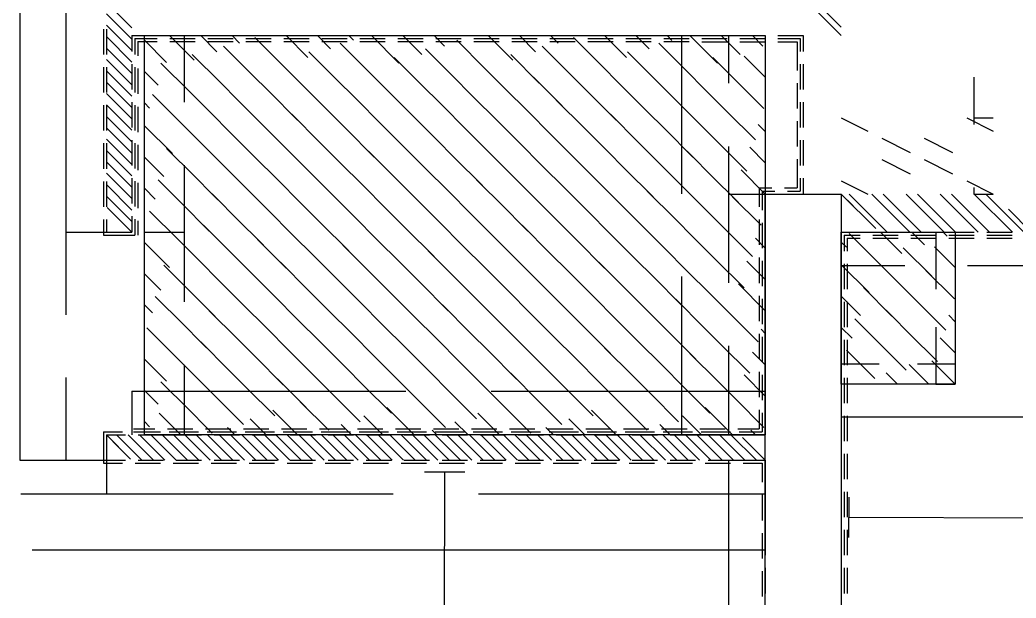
# Model space of a CAD drawing. Header units: metres. Extents: x -20.8 to 16.7, y -14.9 to 14.7.
# Drawn here: x -14.804 to -10.872, y 1.277 to 3.558 of the extents above; entities that cross this region are included whole.
import ezdxf

# ---------------------------------------------------------------- set-up
doc = ezdxf.new("R2010")
doc.units = ezdxf.units.M
doc.layers.add('CAD_DIM_WALL_TO_WALL', color=1, linetype='Continuous')
doc.layers.add('CAD_PLAN_WALLS', color=8, linetype='Continuous')

msp = doc.modelspace()

# ---------------------------------------------------------------- linework, layer by layer
at = {"layer": 'CAD_DIM_WALL_TO_WALL'}
for p, q in [((-13.2074, 1.7748), (-13.0474, 1.7743)), ((-13.1274, 1.7745), (-13.1371, -1.5035)), ((-11.5323, 1.6752), (-11.5329, 1.5152)), ((-9.103, 1.586), (-11.5326, 1.5952))]:
    msp.add_line(p, q, dxfattribs=at)
at = {"layer": 'CAD_PLAN_WALLS'}
for p, q in [((-14.8038, 4.0878), (-14.8039, 1.8205)), ((-14.6221, 3.8272), (-14.6221, 2.7207)), ((-11.7117, 3.679), (-11.5617, 3.5289)), ((-14.4623, 3.6263), (-14.3623, 3.5263)), ((-11.6999, 3.6341), (-11.5617, 3.4958)), ((-14.4623, 3.5814), (-14.3623, 3.4814)), ((-11.6101, 3.5442), (-11.5617, 3.4958)), ((-14.4743, 3.5209), (-14.4744, 3.4209)), ((-14.4623, 3.5365), (-14.3623, 3.4365)), ((-14.4623, 3.5209), (-14.4623, 3.4209)), ((-14.4623, 3.4916), (-14.3623, 3.3916)), ((-14.3623, 3.4959), (-14.3623, 3.4334)), ((-14.3623, 3.4959), (-14.2623, 3.4959)), ((-14.3503, 3.4839), (-14.3503, 3.4214)), ((-14.3503, 3.4839), (-14.2623, 3.4839)), ((-14.3503, 3.4839), (-14.2623, 3.4839)), ((-14.3503, 3.4839), (-14.3503, 3.4214)), ((-14.3383, 3.4719), (-14.2623, 3.4719)), ((-14.3383, 3.4719), (-14.3383, 3.4154)), ((-14.3123, 3.4959), (-14.1552, 3.4959)), ((-14.3123, 3.4959), (-11.8618, 3.4958)), ((-14.3123, 1.9206), (-14.3123, 3.4959)), ((-14.3123, 3.4772), (-14.2247, 3.3896)), ((-14.2135, 3.4959), (-14.1162, 3.3986)), ((-14.2123, 3.4959), (-14.1123, 3.4959)), ((-14.2123, 3.4839), (-14.1123, 3.4839)), ((-14.2123, 3.4839), (-14.1123, 3.4839)), ((-14.2123, 3.4719), (-14.1123, 3.4719)), ((-14.1553, 3.496), (-14.1553, 3.2326)), ((-14.0899, 3.4959), (-14.0264, 3.4323)), ((-14.0623, 3.4959), (-13.9622, 3.4959)), ((-14.0623, 3.4839), (-13.9622, 3.4839)), ((-14.0623, 3.4839), (-13.9622, 3.4839)), ((-14.0623, 3.4719), (-13.9622, 3.4719)), ((-13.9664, 3.4959), (-13.9365, 3.4659)), ((-13.9122, 3.4959), (-13.8122, 3.4959)), ((-13.9122, 3.4839), (-13.8122, 3.4839)), ((-13.9122, 3.4839), (-13.8122, 3.4839)), ((-13.9122, 3.4719), (-13.8122, 3.4719)), ((-13.8766, 3.4884), (-13.7643, 3.3761)), ((-13.7622, 3.4959), (-13.6622, 3.4959)), ((-13.7622, 3.4839), (-13.6622, 3.4839)), ((-13.7622, 3.4839), (-13.6622, 3.4839)), ((-13.7622, 3.4719), (-13.6622, 3.4719)), ((-13.7531, 3.4958), (-13.6671, 3.4098)), ((-13.6296, 3.4958), (-13.5773, 3.4435)), ((-13.6122, 3.4959), (-13.5121, 3.4959)), ((-13.6122, 3.4839), (-13.5121, 3.4839)), ((-13.6122, 3.4839), (-13.5121, 3.4839)), ((-13.6122, 3.4719), (-13.5121, 3.4719)), ((-13.5398, 3.4659), (-13.4275, 3.3537)), ((-13.5061, 3.4958), (-13.4874, 3.4772)), ((-13.4621, 3.4959), (-13.3621, 3.4959)), ((-13.4621, 3.4839), (-13.3621, 3.4839)), ((-13.4621, 3.4839), (-13.3621, 3.4839)), ((-13.4621, 3.4719), (-13.3621, 3.4719)), ((-13.4163, 3.4958), (-13.3078, 3.3873)), ((-13.3121, 3.4959), (-13.2121, 3.4959)), ((-13.3121, 3.4839), (-13.2121, 3.4839)), ((-13.3121, 3.4839), (-13.2121, 3.4839)), ((-13.3121, 3.4719), (-13.2121, 3.4719)), ((-13.2928, 3.4958), (-13.218, 3.421)), ((-13.1693, 3.4958), (-13.1281, 3.4547)), ((-13.1621, 3.4959), (-13.062, 3.4959)), ((-13.1621, 3.4839), (-13.062, 3.4839)), ((-13.1621, 3.4839), (-13.062, 3.4839)), ((-13.1621, 3.4719), (-13.062, 3.4719)), ((-13.0794, 3.4772), (-12.9672, 3.3649)), ((-13.012, 3.4959), (-12.912, 3.4959)), ((-13.012, 3.4839), (-12.912, 3.4839)), ((-13.012, 3.4839), (-12.912, 3.4839)), ((-13.012, 3.4719), (-12.912, 3.4719)), ((-12.9559, 3.4958), (-12.8587, 3.3986)), ((-12.862, 3.4959), (-12.762, 3.4959)), ((-12.862, 3.4839), (-12.762, 3.4839)), ((-12.862, 3.4839), (-12.762, 3.4839)), ((-12.862, 3.4719), (-12.762, 3.4719)), ((-12.8324, 3.4958), (-12.7689, 3.4322)), ((-12.712, 3.4959), (-12.6119, 3.4959)), ((-12.712, 3.4839), (-12.6119, 3.4839)), ((-12.712, 3.4839), (-12.6119, 3.4839)), ((-12.712, 3.4719), (-12.6119, 3.4719)), ((-12.7089, 3.4958), (-12.679, 3.4659)), ((-12.6191, 3.4884), (-12.5068, 3.3761)), ((-12.5619, 3.4959), (-12.4619, 3.4959)), ((-12.5619, 3.4839), (-12.4619, 3.4839)), ((-12.5619, 3.4839), (-12.4619, 3.4839)), ((-12.5619, 3.4719), (-12.4619, 3.4719)), ((-12.4956, 3.4958), (-12.4096, 3.4098)), ((-12.4119, 3.4959), (-12.3119, 3.4959)), ((-12.4119, 3.4839), (-12.3119, 3.4839)), ((-12.4119, 3.4839), (-12.3119, 3.4839)), ((-12.4119, 3.4719), (-12.3119, 3.4719)), ((-12.3721, 3.4958), (-12.3197, 3.4435)), ((-12.2823, 3.4659), (-12.17, 3.3536)), ((-12.2619, 3.4959), (-12.1618, 3.4959)), ((-12.2619, 3.4839), (-12.1618, 3.4839)), ((-12.2619, 3.4839), (-12.1618, 3.4839)), ((-12.2619, 3.4719), (-12.1618, 3.4719)), ((-12.2486, 3.4958), (-12.2299, 3.4771)), ((-12.1924, 3.4959), (-11.8618, 3.4959)), ((-12.1924, 3.4959), (-12.1924, 2.8714)), ((-12.1588, 3.4958), (-12.0503, 3.3873)), ((-12.1118, 3.4959), (-12.0118, 3.4959)), ((-12.1118, 3.4839), (-12.0118, 3.4839)), ((-12.1118, 3.4839), (-12.0118, 3.4839)), ((-12.1118, 3.4718), (-12.0118, 3.4718)), ((-12.0353, 3.4958), (-11.9605, 3.421)), ((-12.0062, 3.4959), (-11.8618, 3.4959)), ((-12.0062, 3.4959), (-12.0062, 3.3084)), ((-11.9618, 3.4959), (-11.8618, 3.4958)), ((-11.9618, 3.4838), (-11.8618, 3.4838)), ((-11.9618, 3.4838), (-11.8618, 3.4838)), ((-11.9618, 3.4718), (-11.8618, 3.4718)), ((-11.9118, 3.4958), (-11.8706, 3.4547)), ((-11.8618, 3.4958), (-11.8618, 1.9205)), ((-11.8118, 3.4958), (-11.7117, 3.4958)), ((-11.8118, 3.4838), (-11.7237, 3.4838)), ((-11.8118, 3.4838), (-11.7237, 3.4838)), ((-11.8118, 3.4718), (-11.7357, 3.4718)), ((-11.7357, 3.4718), (-11.7358, 3.3583)), ((-11.7237, 3.4838), (-11.7237, 3.4333)), ((-11.7237, 3.4838), (-11.7237, 3.4333)), ((-11.7117, 3.4958), (-11.7117, 3.4333)), ((-14.4623, 3.4467), (-14.3623, 3.3467)), ((-14.0001, 3.4547), (-13.8879, 3.3424)), ((-13.6633, 3.4323), (-13.551, 3.32)), ((-13.203, 3.4435), (-13.0907, 3.3312)), ((-12.7426, 3.4547), (-12.6303, 3.3424)), ((-12.4058, 3.4322), (-12.2935, 3.3199)), ((-14.4623, 3.4018), (-14.3623, 3.3018)), ((-14.3623, 3.3834), (-14.3623, 3.2834)), ((-14.2471, 3.3874), (-14.1349, 3.2751)), ((-14.1236, 3.421), (-14.0114, 3.3088)), ((-13.7868, 3.3986), (-13.6745, 3.2863)), ((-13.3265, 3.4098), (-13.2142, 3.2975)), ((-12.9896, 3.3873), (-12.8774, 3.2751)), ((-12.8661, 3.421), (-12.7538, 3.3087)), ((-12.5293, 3.3985), (-12.417, 3.2863)), ((-12.0689, 3.4098), (-11.9567, 3.2975)), ((-11.9454, 3.4148), (-11.8618, 3.3312)), ((-11.7237, 3.3833), (-11.7237, 3.2833)), ((-11.7237, 3.3833), (-11.7237, 3.2833)), ((-11.7117, 3.3833), (-11.7117, 3.2833)), ((-14.4744, 3.3709), (-14.4744, 3.2709)), ((-14.4623, 3.3709), (-14.4624, 3.2709)), ((-14.4623, 3.3569), (-14.3623, 3.2568)), ((-14.3503, 3.3714), (-14.3503, 3.2714)), ((-14.3503, 3.3714), (-14.3503, 3.2714)), ((-14.3383, 3.3654), (-14.3383, 3.2654)), ((-14.3123, 3.3537), (-14.2584, 3.2997)), ((-13.9103, 3.3649), (-13.798, 3.2526)), ((-13.45, 3.3761), (-13.3377, 3.2638)), ((-13.1131, 3.3537), (-13.0009, 3.2414)), ((-12.6528, 3.3649), (-12.5405, 3.2526)), ((-12.1925, 3.3761), (-12.0802, 3.2638)), ((-14.4623, 3.312), (-14.3623, 3.2119)), ((-14.0338, 3.3312), (-13.9215, 3.2189)), ((-13.697, 3.3088), (-13.5847, 3.1965)), ((-13.5735, 3.3424), (-13.4612, 3.2302)), ((-13.2366, 3.32), (-13.1244, 3.2077)), ((-12.7763, 3.3312), (-12.664, 3.2189)), ((-12.4395, 3.3087), (-12.3272, 3.1964)), ((-12.316, 3.3424), (-12.2037, 3.2301)), ((-11.9791, 3.3199), (-11.8669, 3.2077)), ((-11.7358, 3.3083), (-11.7358, 3.2083)), ((-11.038, 3.3324), (-11.0381, 3.1707)), ((-14.4623, 3.267), (-14.3623, 3.167)), ((-14.1573, 3.2975), (-14.045, 3.1853)), ((-13.8205, 3.2751), (-13.7082, 3.1628)), ((-13.3601, 3.2863), (-13.2479, 3.174)), ((-12.8998, 3.2975), (-12.7875, 3.1852)), ((-12.563, 3.275), (-12.4507, 3.1628)), ((-12.1026, 3.2863), (-11.9904, 3.174)), ((-14.3623, 3.2334), (-14.3623, 3.1333)), ((-14.3123, 3.2302), (-14.2921, 3.2099)), ((-14.2808, 3.2639), (-14.1686, 3.1516)), ((-13.944, 3.2414), (-13.8317, 3.1291)), ((-13.4837, 3.2526), (-13.3714, 3.1403)), ((-13.1468, 3.2301), (-13.0345, 3.1179)), ((-13.0233, 3.2638), (-12.911, 3.1515)), ((-12.6865, 3.2414), (-12.5742, 3.1291)), ((-12.2261, 3.2526), (-12.1139, 3.1403)), ((-11.7238, 3.2333), (-11.7238, 3.1333)), ((-11.7238, 3.2333), (-11.7238, 3.1333)), ((-11.7117, 3.2333), (-11.7118, 3.1333)), ((-14.4744, 3.2209), (-14.4744, 3.1208)), ((-14.4624, 3.2209), (-14.4624, 3.1208)), ((-14.4623, 3.2221), (-14.3623, 3.1221)), ((-14.3503, 3.2213), (-14.3503, 3.1213)), ((-14.3503, 3.2213), (-14.3503, 3.1213)), ((-14.3383, 3.2153), (-14.3383, 3.1153)), ((-14.0675, 3.2077), (-13.9552, 3.0954)), ((-13.7307, 3.1852), (-13.6184, 3.073)), ((-13.6072, 3.2189), (-13.4949, 3.1066)), ((-13.2703, 3.1965), (-13.1581, 3.0842)), ((-12.81, 3.2077), (-12.6977, 3.0954)), ((-12.4732, 3.1852), (-12.3609, 3.0729)), ((-12.3496, 3.2189), (-12.2374, 3.1066)), ((-12.0128, 3.1964), (-11.9005, 3.0842)), ((-14.4623, 3.1772), (-14.3623, 3.0772)), ((-14.191, 3.174), (-14.0787, 3.0618)), ((-13.8542, 3.1516), (-13.7419, 3.0393)), ((-13.3938, 3.1628), (-13.2816, 3.0505)), ((-12.9335, 3.174), (-12.8212, 3.0617)), ((-12.5967, 3.1515), (-12.4844, 3.0393)), ((-12.1363, 3.1628), (-12.024, 3.0505)), ((-11.7358, 3.1583), (-11.7358, 3.0583)), ((-11.5617, 3.1708), (-11.4573, 3.1186)), ((-11.0659, 3.1708), (-10.9616, 3.1186)), ((-11.0381, 3.1708), (-10.9616, 3.1708)), ((-11.0381, 3.1708), (-10.9616, 3.1708)), ((-11.0381, 3.1708), (-11.0381, 3.1449)), ((-14.4623, 3.1323), (-14.3623, 3.0323)), ((-14.3123, 3.1404), (-14.2022, 3.0303)), ((-13.9777, 3.1179), (-13.8654, 3.0056)), ((-13.5173, 3.1291), (-13.4051, 3.0168)), ((-13.1805, 3.1066), (-13.0682, 2.9944)), ((-13.057, 3.1403), (-12.9447, 3.028)), ((-12.7202, 3.1179), (-12.6079, 3.0056)), ((-12.2598, 3.1291), (-12.1476, 3.0168)), ((-11.8893, 3.1454), (-11.8618, 3.1178)), ((-14.4744, 3.0708), (-14.4744, 2.9708)), ((-14.4624, 3.0708), (-14.4624, 2.9708)), ((-14.4623, 3.0874), (-14.3623, 2.9874)), ((-14.3623, 3.0833), (-14.3623, 2.9833)), ((-14.3503, 3.0713), (-14.3503, 2.9713)), ((-14.3503, 3.0713), (-14.3503, 2.9713)), ((-14.1012, 3.0842), (-13.9889, 2.9719)), ((-13.6408, 3.0954), (-13.5286, 2.9831)), ((-13.304, 3.073), (-13.1917, 2.9607)), ((-12.8437, 3.0842), (-12.7314, 2.9719)), ((-12.3833, 3.0954), (-12.2711, 2.9831)), ((-12.0465, 3.0729), (-11.9342, 2.9606)), ((-11.7238, 3.0833), (-11.7238, 2.9832)), ((-11.7238, 3.0833), (-11.7238, 2.9832)), ((-11.7118, 3.0833), (-11.7118, 2.9832)), ((-11.4014, 3.0906), (-11.2896, 3.0347)), ((-11.2337, 3.0906), (-11.1219, 3.0347)), ((-14.4624, 3.0425), (-14.3623, 2.9425)), ((-14.3383, 3.0653), (-14.3383, 2.9653)), ((-14.2247, 3.0505), (-14.1124, 2.9382)), ((-13.8879, 3.0281), (-13.7756, 2.9158)), ((-13.7644, 3.0617), (-13.6521, 2.9495)), ((-13.4275, 3.0393), (-13.3152, 2.927)), ((-12.9672, 3.0505), (-12.8549, 2.9382)), ((-12.6303, 3.028), (-12.5181, 2.9158)), ((-12.5068, 3.0617), (-12.3946, 2.9494)), ((-12.17, 3.0392), (-12.0577, 2.927)), ((-12.0062, 3.0582), (-12.0062, 2.8707)), ((-11.923, 3.0556), (-11.8618, 2.9943)), ((-14.4624, 2.9976), (-14.3623, 2.8976)), ((-14.3123, 3.0168), (-14.2359, 2.9404)), ((-14.0114, 2.9944), (-13.8991, 2.8821)), ((-13.551, 3.0056), (-13.4388, 2.8933)), ((-13.0907, 3.0168), (-12.9784, 2.9045)), ((-12.7539, 2.9944), (-12.6416, 2.8821)), ((-12.2935, 3.0056), (-12.1812, 2.8933)), ((-11.7358, 3.0083), (-11.7358, 2.8947)), ((-11.4014, 3.0068), (-11.2896, 2.9508)), ((-11.2337, 3.0068), (-11.1219, 2.9508)), ((-14.4624, 2.9527), (-14.3623, 2.8526)), ((-14.1553, 2.984), (-14.1553, 2.7207)), ((-14.1349, 2.9607), (-14.0226, 2.8484)), ((-13.6745, 2.9719), (-13.5623, 2.8596)), ((-13.3377, 2.9495), (-13.2254, 2.8372)), ((-13.2142, 2.9831), (-13.1019, 2.8709)), ((-12.8774, 2.9607), (-12.7651, 2.8484)), ((-12.417, 2.9719), (-12.3047, 2.8596)), ((-12.0802, 2.9494), (-11.9679, 2.8371)), ((-11.9567, 2.9657), (-11.8618, 2.8708)), ((-14.4744, 2.9208), (-14.4744, 2.8208)), ((-14.4624, 2.9208), (-14.4624, 2.8208)), ((-14.3623, 2.9333), (-14.3623, 2.8333)), ((-14.3503, 2.9213), (-14.3503, 2.8213)), ((-14.3503, 2.9213), (-14.3503, 2.8213)), ((-14.3383, 2.9153), (-14.3383, 2.8153)), ((-14.2584, 2.927), (-14.1461, 2.8147)), ((-13.798, 2.9382), (-13.6858, 2.826)), ((-13.4612, 2.9158), (-13.3489, 2.8035)), ((-13.0009, 2.927), (-12.8886, 2.8147)), ((-12.5405, 2.9382), (-12.4283, 2.8259)), ((-12.2037, 2.9157), (-12.0914, 2.8035)), ((-11.7238, 2.9332), (-11.7238, 2.8827)), ((-11.7238, 2.9332), (-11.7238, 2.8827)), ((-11.7118, 2.9332), (-11.7118, 2.8707)), ((-11.5617, 2.9229), (-11.4573, 2.8707)), ((-11.0659, 2.9229), (-10.9616, 2.8707)), ((-14.4624, 2.9078), (-14.3623, 2.8077)), ((-14.3123, 2.8933), (-14.2696, 2.8506)), ((-14.0451, 2.8709), (-13.9328, 2.7586)), ((-13.9215, 2.9046), (-13.8093, 2.7923)), ((-13.5847, 2.8821), (-13.4724, 2.7698)), ((-13.1244, 2.8933), (-13.0121, 2.781)), ((-12.7875, 2.8708), (-12.6753, 2.7586)), ((-12.664, 2.9045), (-12.5518, 2.7922)), ((-12.3272, 2.8821), (-12.2149, 2.7698)), ((-12.0062, 2.8708), (-12.0062, 2.5198)), ((-12.0062, 2.8707), (-11.8618, 2.8707)), ((-12.0062, 2.8707), (-11.8618, 2.8707)), ((-11.8858, 2.8947), (-11.8858, 2.8197)), ((-11.8858, 2.8947), (-11.8358, 2.8947)), ((-11.8738, 2.8827), (-11.8238, 2.8827)), ((-11.8738, 2.8827), (-11.8738, 2.8077)), ((-11.8738, 2.8827), (-11.8738, 2.8077)), ((-11.8738, 2.8827), (-11.8238, 2.8827)), ((-11.8619, -0.4801), (-11.8618, 2.8707)), ((-11.8618, 2.8707), (-11.8118, 2.8707)), ((-11.8618, 2.8707), (-11.8618, 2.7957)), ((-11.8618, 2.8707), (-11.5617, 2.8707)), ((-11.7858, 2.8947), (-11.7358, 2.8947)), ((-11.7738, 2.8827), (-11.7238, 2.8827)), ((-11.7738, 2.8827), (-11.7238, 2.8827)), ((-11.7618, 2.8707), (-11.7118, 2.8707)), ((-11.5617, 2.8707), (-11.5618, -0.4801)), ((-11.5617, 2.8707), (-11.4253, 2.7343)), ((-11.5617, 2.8707), (-11.5151, 2.8241)), ((-11.5304, 2.8707), (-11.3804, 2.7207)), ((-11.4406, 2.8707), (-11.2905, 2.7207)), ((-11.3957, 2.8707), (-11.2456, 2.7207)), ((-11.3058, 2.8707), (-11.1558, 2.7207)), ((-11.2609, 2.8707), (-11.1109, 2.7207)), ((-11.1711, 2.8707), (-11.0211, 2.7207)), ((-11.1262, 2.8707), (-10.9762, 2.7207)), ((-11.0381, 2.8966), (-11.0381, 2.8706)), ((-11.0381, 2.8707), (-10.9616, 2.8707)), ((-11.0364, 2.8707), (-10.8863, 2.7207)), ((-10.9915, 2.8707), (-10.8414, 2.7207)), ((-14.4624, 2.8628), (-14.3623, 2.7628)), ((-14.1686, 2.8372), (-14.0563, 2.7249)), ((-13.7082, 2.8484), (-13.5959, 2.7361)), ((-13.2479, 2.8596), (-13.1356, 2.7474)), ((-12.911, 2.8372), (-12.7988, 2.7249)), ((-12.4507, 2.8484), (-12.3384, 2.7361)), ((-11.9904, 2.8596), (-11.8781, 2.7473)), ((-14.4595, 2.8179), (-14.3623, 2.7207)), ((-14.2921, 2.8035), (-14.1798, 2.6912)), ((-13.8317, 2.8147), (-13.7195, 2.7025)), ((-13.4949, 2.7923), (-13.3826, 2.68)), ((-13.3714, 2.826), (-13.2591, 2.7137)), ((-13.0346, 2.8035), (-12.9223, 2.6912)), ((-12.5742, 2.8147), (-12.4619, 2.7024)), ((-12.2374, 2.7922), (-12.1251, 2.68)), ((-12.1139, 2.8259), (-12.0016, 2.7136)), ((-10.9016, 2.8107), (-10.8116, 2.7207)), ((-14.4744, 2.7708), (-14.4744, 2.7087)), ((-14.4624, 2.7708), (-14.4624, 2.7207)), ((-14.4146, 2.773), (-14.3623, 2.7207)), ((-14.3623, 2.7833), (-14.3623, 2.7207)), ((-14.3503, 2.7712), (-14.3503, 2.7087)), ((-14.3503, 2.7712), (-14.3503, 2.7087)), ((-14.3383, 2.7652), (-14.3383, 2.7087)), ((-13.9552, 2.7811), (-13.843, 2.6688)), ((-13.6184, 2.7586), (-13.5061, 2.6463)), ((-13.1581, 2.7698), (-13.0458, 2.6575)), ((-12.6977, 2.781), (-12.5854, 2.6687)), ((-12.3609, 2.7586), (-12.2486, 2.6463)), ((-11.8858, 2.7697), (-11.8858, 2.6697)), ((-11.8738, 2.7577), (-11.8738, 2.6577)), ((-11.8738, 2.7577), (-11.8738, 2.6577)), ((-14.6222, 2.7207), (-14.4624, 2.7207)), ((-14.6222, 2.7207), (-14.4624, 2.7207)), ((-14.6221, 2.7208), (-14.6221, 2.3948)), ((-14.4624, 2.7207), (-14.3623, 2.7207)), ((-14.3123, 2.7207), (-14.1553, 2.7207)), ((-14.3123, 2.7207), (-14.1553, 2.7207)), ((-14.2022, 2.7137), (-14.09, 2.6014)), ((-14.1553, 2.7208), (-14.1553, 2.4449)), ((-14.0787, 2.7474), (-13.9665, 2.6351)), ((-13.7419, 2.7249), (-13.6296, 2.6126)), ((-13.2816, 2.7361), (-13.1693, 2.6238)), ((-12.9447, 2.7137), (-12.8325, 2.6014)), ((-12.8212, 2.7473), (-12.709, 2.6351)), ((-12.4844, 2.7249), (-12.3721, 2.6126)), ((-12.0241, 2.7361), (-11.9118, 2.6238)), ((-11.8618, 2.7457), (-11.8618, 2.6457)), ((-11.5617, 2.7207), (-11.5617, 2.6457)), ((-11.5617, 2.7207), (-11.4867, 2.7207)), ((-11.5617, 2.7207), (-11.5617, 2.5885)), ((-11.5617, 2.7207), (-11.1116, 2.7207)), ((-11.5617, 2.1205), (-11.5617, 2.7207)), ((-11.5304, 2.7151), (-11.4181, 2.6029)), ((-11.5304, 2.7151), (-11.4181, 2.6029)), ((-11.4367, 2.7207), (-11.3367, 2.7207)), ((-11.4068, 2.7207), (-11.3227, 2.6365)), ((-11.4068, 2.7207), (-11.3227, 2.6365)), ((-11.2867, 2.7207), (-11.1866, 2.7207)), ((-11.2833, 2.7207), (-11.2329, 2.6702)), ((-11.2833, 2.7207), (-11.2329, 2.6702)), ((-11.1878, 2.7207), (-11.1116, 2.7207)), ((-11.1878, 2.7207), (-11.1878, 2.4953)), ((-11.1598, 2.7207), (-11.1431, 2.7039)), ((-11.1598, 2.7207), (-11.1431, 2.7039)), ((-11.1366, 2.7207), (-11.0366, 2.7207)), ((-11.1116, 2.7207), (-11.1116, 2.1205)), ((-10.9866, 2.7207), (-10.8866, 2.7207)), ((-14.4744, 2.7087), (-14.3503, 2.7087)), ((-14.3123, 2.68), (-14.2135, 2.5812)), ((-13.8654, 2.6912), (-13.7531, 2.5789)), ((-13.4051, 2.7024), (-13.2928, 2.5902)), ((-13.0682, 2.68), (-12.956, 2.5677)), ((-12.6079, 2.6912), (-12.4956, 2.5789)), ((-12.1476, 2.7024), (-12.0353, 2.5901)), ((-11.9005, 2.6963), (-11.8618, 2.6575)), ((-11.5617, 2.6815), (-11.5416, 2.6613)), ((-11.5617, 2.6815), (-11.5416, 2.6613)), ((-11.5497, 2.7087), (-11.4867, 2.7087)), ((-11.5497, 2.7087), (-11.5497, 2.6457)), ((-11.5497, 2.7087), (-11.5497, 2.6457)), ((-11.5497, 2.7087), (-11.4867, 2.7087)), ((-11.5377, 2.6967), (-11.4867, 2.6967)), ((-11.5377, 2.6967), (-11.5377, 2.6457)), ((-11.4367, 2.7087), (-11.3367, 2.7087)), ((-11.4367, 2.7087), (-11.3367, 2.7087)), ((-11.4367, 2.6967), (-11.3367, 2.6967)), ((-11.2867, 2.7087), (-11.1866, 2.7087)), ((-11.2867, 2.7087), (-11.1866, 2.7087)), ((-11.2867, 2.6967), (-11.1866, 2.6967)), ((-11.1366, 2.7087), (-11.0366, 2.7087)), ((-11.1366, 2.7087), (-11.0366, 2.7087)), ((-11.1366, 2.6967), (-11.0366, 2.6967)), ((-10.9866, 2.7087), (-10.8866, 2.7087)), ((-10.9866, 2.7087), (-10.8866, 2.7087)), ((-10.9866, 2.6967), (-10.8866, 2.6966)), ((-13.9889, 2.6575), (-13.8766, 2.5453)), ((-13.6521, 2.6351), (-13.5398, 2.5228)), ((-13.5286, 2.6688), (-13.4163, 2.5565)), ((-13.1917, 2.6463), (-13.0795, 2.534)), ((-12.7314, 2.6575), (-12.6191, 2.5452)), ((-12.3946, 2.6351), (-12.2823, 2.5228)), ((-12.2711, 2.6687), (-12.1588, 2.5565)), ((-11.317, 2.659), (-11.2047, 2.5467)), ((-11.317, 2.659), (-11.2047, 2.5467)), ((-11.1935, 2.6623), (-11.1116, 2.5804)), ((-11.1935, 2.6623), (-11.1116, 2.5804)), ((-14.1124, 2.6239), (-14.0002, 2.5116)), ((-13.7756, 2.6014), (-13.6633, 2.4891)), ((-13.3153, 2.6126), (-13.203, 2.5003)), ((-12.8549, 2.6238), (-12.7426, 2.5116)), ((-12.5181, 2.6014), (-12.4058, 2.4891)), ((-12.0577, 2.6126), (-11.9455, 2.5003)), ((-11.9342, 2.6064), (-11.8618, 2.534)), ((-11.8858, 2.6197), (-11.8858, 2.5196)), ((-11.8738, 2.6077), (-11.8738, 2.5076)), ((-11.8738, 2.6077), (-11.8738, 2.5076)), ((-11.8618, 2.5957), (-11.8618, 2.4956)), ((-11.5617, 2.5956), (-11.5617, 2.4956)), ((-11.5497, 2.5956), (-11.5497, 2.4956)), ((-11.5497, 2.5956), (-11.5497, 2.4956)), ((-11.5377, 2.5956), (-11.5377, 2.4956)), ((-11.4405, 2.6253), (-11.3283, 2.513)), ((-11.4405, 2.6253), (-11.3283, 2.513)), ((-14.3123, 2.5565), (-14.2472, 2.4913)), ((-14.2359, 2.5902), (-14.1237, 2.4779)), ((-13.8991, 2.5677), (-13.7868, 2.4554)), ((-13.4388, 2.5789), (-13.3265, 2.4667)), ((-13.1019, 2.5565), (-12.9897, 2.4442)), ((-12.9784, 2.5902), (-12.8661, 2.4779)), ((-12.6416, 2.5677), (-12.5293, 2.4554)), ((-12.1812, 2.5789), (-12.069, 2.4666)), ((-11.5618, 2.5885), (-11.3103, 2.5885)), ((-11.5617, 2.5916), (-11.4518, 2.4817)), ((-11.5617, 2.5916), (-11.4518, 2.4817)), ((-11.2272, 2.5692), (-11.1149, 2.4569)), ((-11.2272, 2.5692), (-11.1149, 2.4569)), ((-11.0629, 2.5885), (-10.8115, 2.5885)), ((-14.0226, 2.534), (-13.9103, 2.4218)), ((-13.5623, 2.5453), (-13.45, 2.433)), ((-13.2254, 2.5228), (-13.1132, 2.4105)), ((-12.7651, 2.534), (-12.6528, 2.4217)), ((-12.3048, 2.5452), (-12.1925, 2.4329)), ((-12.1924, 2.545), (-12.1924, 1.9205)), ((-11.3507, 2.5355), (-11.2384, 2.4232)), ((-11.3507, 2.5355), (-11.2384, 2.4232)), ((-14.1461, 2.5004), (-14.0338, 2.3881)), ((-13.8093, 2.4779), (-13.697, 2.3656)), ((-13.6858, 2.5116), (-13.5735, 2.3993)), ((-13.3489, 2.4891), (-13.2367, 2.3768)), ((-12.8886, 2.5003), (-12.7763, 2.3881)), ((-12.5518, 2.4779), (-12.4395, 2.3656)), ((-12.4283, 2.5116), (-12.316, 2.3993)), ((-12.0914, 2.4891), (-11.9792, 2.3768)), ((-11.9679, 2.5166), (-11.8618, 2.4105)), ((-11.4742, 2.5018), (-11.3619, 2.3895)), ((-11.4742, 2.5018), (-11.3619, 2.3895)), ((-14.2696, 2.4667), (-14.1573, 2.3544)), ((-13.9328, 2.4442), (-13.8205, 2.3319)), ((-13.4724, 2.4554), (-13.3602, 2.3432)), ((-13.0121, 2.4667), (-12.8998, 2.3544)), ((-12.6753, 2.4442), (-12.563, 2.3319)), ((-12.2149, 2.4554), (-12.1027, 2.3431)), ((-11.8858, 2.4696), (-11.8858, 2.3696)), ((-11.8738, 2.4576), (-11.8738, 2.3576)), ((-11.8738, 2.4576), (-11.8738, 2.3576)), ((-11.8618, 2.4456), (-11.8618, 2.3456)), ((-11.5617, 2.4681), (-11.4854, 2.3919)), ((-11.5617, 2.4681), (-11.4854, 2.3919)), ((-11.5617, 2.4456), (-11.5617, 2.3456)), ((-11.5497, 2.4456), (-11.5497, 2.3456)), ((-11.5497, 2.4456), (-11.5497, 2.3456)), ((-11.5377, 2.4456), (-11.5377, 2.3456)), ((-11.2609, 2.4457), (-11.1486, 2.3334)), ((-11.2609, 2.4457), (-11.1486, 2.3334)), ((-14.3123, 2.433), (-14.2808, 2.4015)), ((-14.0563, 2.4105), (-13.944, 2.2983)), ((-13.596, 2.4218), (-13.4837, 2.3095)), ((-13.2591, 2.3993), (-13.1468, 2.287)), ((-13.1356, 2.433), (-13.0233, 2.3207)), ((-12.7988, 2.4105), (-12.6865, 2.2982)), ((-12.3384, 2.4217), (-12.2262, 2.3094)), ((-12.0016, 2.3993), (-11.8893, 2.287)), ((-11.3844, 2.412), (-11.2721, 2.2997)), ((-11.3844, 2.412), (-11.2721, 2.2997)), ((-14.1798, 2.3769), (-14.0675, 2.2646)), ((-13.7195, 2.3881), (-13.6072, 2.2758)), ((-13.3826, 2.3656), (-13.2704, 2.2533)), ((-12.9223, 2.3768), (-12.81, 2.2645)), ((-12.4619, 2.388), (-12.3497, 2.2758)), ((-12.1251, 2.3656), (-12.0128, 2.2533)), ((-11.5079, 2.3783), (-11.3956, 2.266)), ((-11.5079, 2.3783), (-11.3956, 2.266)), ((-11.1374, 2.3928), (-11.1116, 2.3671)), ((-11.1374, 2.3928), (-11.1116, 2.3671)), ((-14.3033, 2.3432), (-14.191, 2.2309)), ((-13.9665, 2.3207), (-13.8542, 2.2084)), ((-13.843, 2.3544), (-13.7307, 2.2421)), ((-13.5061, 2.3319), (-13.3939, 2.2197)), ((-13.0458, 2.3431), (-12.9335, 2.2309)), ((-12.709, 2.3207), (-12.5967, 2.2084)), ((-12.5855, 2.3544), (-12.4732, 2.2421)), ((-12.2486, 2.3319), (-12.1363, 2.2196)), ((-11.8781, 2.337), (-11.8618, 2.3207)), ((-11.5617, 2.3446), (-11.5191, 2.302)), ((-11.5617, 2.3446), (-11.5191, 2.302)), ((-11.2946, 2.3222), (-11.1823, 2.2099)), ((-11.2946, 2.3222), (-11.1823, 2.2099)), ((-11.1878, 2.3459), (-11.1878, 2.1205)), ((-14.09, 2.287), (-13.9777, 2.1748)), ((-13.6296, 2.2983), (-13.5174, 2.186)), ((-13.1693, 2.3095), (-13.057, 2.1972)), ((-12.8325, 2.287), (-12.7202, 2.1747)), ((-12.3721, 2.2982), (-12.2599, 2.1859)), ((-11.8858, 2.3196), (-11.8858, 2.2196)), ((-11.8738, 2.3076), (-11.8738, 2.2076)), ((-11.8738, 2.3076), (-11.8738, 2.2076)), ((-11.8618, 2.2956), (-11.8618, 2.1956)), ((-11.5617, 2.2956), (-11.5617, 2.1956)), ((-11.5497, 2.2956), (-11.5497, 2.1956)), ((-11.5497, 2.2956), (-11.5497, 2.1956)), ((-11.5377, 2.2956), (-11.5377, 2.1956)), ((-11.4181, 2.2885), (-11.3058, 2.1762)), ((-11.4181, 2.2885), (-11.3058, 2.1762)), ((-11.1711, 2.303), (-11.1116, 2.2436)), ((-11.1711, 2.303), (-11.1116, 2.2436)), ((-14.2135, 2.2534), (-14.1012, 2.1411)), ((-13.7531, 2.2646), (-13.6409, 2.1523)), ((-13.4163, 2.2421), (-13.304, 2.1298)), ((-13.2928, 2.2758), (-13.1805, 2.1635)), ((-12.956, 2.2533), (-12.8437, 2.141)), ((-12.4956, 2.2645), (-12.3834, 2.1523)), ((-12.1588, 2.2421), (-12.0465, 2.1298)), ((-12.0353, 2.2758), (-11.923, 2.1635)), ((-12.0062, 2.2714), (-12.0062, 1.9205)), ((-11.9118, 2.2472), (-11.8618, 2.1972)), ((-11.5416, 2.2548), (-11.4293, 2.1425)), ((-11.5416, 2.2548), (-11.4293, 2.1425)), ((-14.3123, 2.2197), (-14.2247, 2.132)), ((-13.8767, 2.2309), (-13.7644, 2.1186)), ((-13.5398, 2.2084), (-13.4275, 2.0961)), ((-13.0795, 2.2196), (-12.9672, 2.1074)), ((-12.6191, 2.2309), (-12.5069, 2.1186)), ((-12.2823, 2.2084), (-12.17, 2.0961)), ((-11.2043, 2.2132), (-11.1116, 2.1205)), ((-11.2043, 2.2132), (-11.1116, 2.1205)), ((-14.1553, 2.1964), (-14.1553, 1.9205)), ((-14.1237, 2.1635), (-14.0114, 2.0512)), ((-14.0002, 2.1972), (-13.8879, 2.0849)), ((-13.6633, 2.1747), (-13.551, 2.0625)), ((-13.203, 2.186), (-13.0907, 2.0737)), ((-12.8662, 2.1635), (-12.7539, 2.0512)), ((-12.7426, 2.1972), (-12.6304, 2.0849)), ((-12.4058, 2.1747), (-12.2935, 2.0624)), ((-11.8858, 2.1696), (-11.8858, 2.0695)), ((-11.5618, 2.2011), (-11.4126, 2.2011)), ((-11.5617, 2.2012), (-11.5617, 2.1205)), ((-11.3839, 2.165), (-11.3395, 2.1205)), ((-11.3839, 2.165), (-11.3395, 2.1205)), ((-11.2941, 2.1987), (-11.216, 2.1205)), ((-11.2941, 2.1987), (-11.216, 2.1205)), ((-11.2608, 2.2011), (-11.1116, 2.2011)), ((-11.1116, 2.2012), (-11.1116, 2.1205)), ((-14.6221, 2.1465), (-14.6222, 1.8205)), ((-14.2472, 2.1298), (-14.1349, 2.0176)), ((-13.7868, 2.1411), (-13.6746, 2.0288)), ((-13.3265, 2.1523), (-13.2142, 2.04)), ((-12.9897, 2.1298), (-12.8774, 2.0175)), ((-12.5293, 2.141), (-12.417, 2.0288)), ((-12.069, 2.1523), (-11.9567, 2.04)), ((-11.9455, 2.1573), (-11.8618, 2.0737)), ((-11.8738, 2.1576), (-11.8738, 2.0575)), ((-11.8738, 2.1576), (-11.8738, 2.0575)), ((-11.8618, 2.1456), (-11.8618, 2.0455)), ((-11.5617, 2.1455), (-11.5617, 2.0455)), ((-11.5497, 2.1455), (-11.5497, 2.0455)), ((-11.5497, 2.1455), (-11.5497, 2.0455)), ((-11.5377, 2.1455), (-11.5377, 2.0455)), ((-14.3624, 2.0936), (-14.3624, 1.9206)), ((-14.3624, 2.0936), (-13.2809, 2.0935)), ((-14.3123, 2.0962), (-14.2584, 2.0422)), ((-13.9103, 2.1074), (-13.7981, 1.9951)), ((-13.5735, 2.0849), (-13.4612, 1.9726)), ((-13.45, 2.1186), (-13.3377, 2.0063)), ((-13.1132, 2.0961), (-13.0009, 1.9839)), ((-12.9432, 2.0935), (-11.8617, 2.0935)), ((-12.6528, 2.1074), (-12.5406, 1.9951)), ((-12.316, 2.0849), (-12.2037, 1.9726)), ((-12.1925, 2.1186), (-12.0802, 2.0063)), ((-11.8618, 2.0936), (-11.8618, 1.9205)), ((-11.1116, 2.1205), (-11.5617, 2.1205)), ((-11.1878, 2.1205), (-11.1116, 2.1205)), ((-14.0338, 2.0737), (-13.9216, 1.9614)), ((-13.697, 2.0512), (-13.5847, 1.939)), ((-13.2367, 2.0625), (-13.1244, 1.9502)), ((-12.7763, 2.0737), (-12.6641, 1.9614)), ((-12.4395, 2.0512), (-12.3272, 1.9389)), ((-11.9792, 2.0624), (-11.8669, 1.9501)), ((-14.2544, 2.0063), (-14.1686, 1.9206)), ((-14.1574, 2.04), (-14.0451, 1.9277)), ((-13.8052, 2.0176), (-13.7082, 1.9205)), ((-13.3561, 2.0288), (-13.2479, 1.9205)), ((-12.9968, 2.0063), (-12.9111, 1.9205)), ((-12.8998, 2.04), (-12.7876, 1.9277)), ((-12.5477, 2.0175), (-12.4507, 1.9205)), ((-12.0986, 2.0287), (-11.9904, 1.9205)), ((-11.8858, 2.0195), (-11.8858, 1.9445)), ((-11.8738, 2.0075), (-11.8738, 1.9325)), ((-11.8738, 2.0075), (-11.8738, 1.9325)), ((-14.3123, 1.9727), (-14.2921, 1.9524)), ((-13.8951, 1.9839), (-13.8317, 1.9205)), ((-13.446, 1.9951), (-13.3714, 1.9205)), ((-13.0867, 1.9726), (-13.0346, 1.9205)), ((-12.6376, 1.9838), (-12.5742, 1.9205)), ((-12.1884, 1.9951), (-12.1139, 1.9205)), ((-11.8618, 1.9955), (-11.8618, 1.9205)), ((-11.5618, 1.9919), (-10.5053, 1.9919)), ((-11.5617, 1.9955), (-11.5617, 1.8955)), ((-11.5617, 1.992), (-11.5617, 1.9306)), ((-11.5497, 1.9955), (-11.5497, 1.8955)), ((-11.5497, 1.9955), (-11.5497, 1.8955)), ((-11.5377, 1.9955), (-11.5377, 1.8955)), ((-14.4744, 1.9326), (-14.4744, 1.8085)), ((-14.4744, 1.9326), (-14.3994, 1.9326)), ((-14.3557, 1.9446), (-14.271, 1.9446)), ((-14.3557, 1.9326), (-14.265, 1.9326)), ((-14.3494, 1.9326), (-14.2493, 1.9326)), ((-14.221, 1.9446), (-14.121, 1.9446)), ((-14.215, 1.9326), (-14.115, 1.9326)), ((-14.1993, 1.9326), (-14.0993, 1.9326)), ((-14.071, 1.9446), (-13.9709, 1.9446)), ((-14.065, 1.9326), (-13.9649, 1.9326)), ((-14.0493, 1.9326), (-13.9493, 1.9326)), ((-13.9849, 1.9502), (-13.9553, 1.9206)), ((-13.9209, 1.9446), (-13.8209, 1.9446)), ((-13.9149, 1.9326), (-13.8149, 1.9325)), ((-13.8993, 1.9326), (-13.7992, 1.9325)), ((-13.7709, 1.9446), (-13.6709, 1.9446)), ((-13.7649, 1.9325), (-13.6649, 1.9325)), ((-13.7492, 1.9325), (-13.6492, 1.9325)), ((-13.6209, 1.9445), (-13.5208, 1.9445)), ((-13.6149, 1.9325), (-13.5148, 1.9325)), ((-13.5992, 1.9325), (-13.4992, 1.9325)), ((-13.5358, 1.9614), (-13.4949, 1.9205)), ((-13.4708, 1.9445), (-13.3708, 1.9445)), ((-13.4648, 1.9325), (-13.3648, 1.9325)), ((-13.4492, 1.9325), (-13.3491, 1.9325)), ((-13.3208, 1.9445), (-13.2208, 1.9445)), ((-13.3148, 1.9325), (-13.2148, 1.9325)), ((-13.2991, 1.9325), (-13.1991, 1.9325)), ((-13.1765, 1.939), (-13.1581, 1.9205)), ((-13.1708, 1.9445), (-13.0707, 1.9445)), ((-13.1648, 1.9325), (-13.0647, 1.9325)), ((-13.1491, 1.9325), (-13.0491, 1.9325)), ((-13.0207, 1.9445), (-12.9207, 1.9445)), ((-13.0147, 1.9325), (-12.9147, 1.9325)), ((-12.9991, 1.9325), (-12.899, 1.9325)), ((-12.8707, 1.9445), (-12.7707, 1.9445)), ((-12.8647, 1.9325), (-12.7647, 1.9325)), ((-12.849, 1.9325), (-12.749, 1.9325)), ((-12.7274, 1.9502), (-12.6977, 1.9205)), ((-12.7207, 1.9445), (-12.6206, 1.9445)), ((-12.7147, 1.9325), (-12.6146, 1.9325)), ((-12.699, 1.9325), (-12.599, 1.9325)), ((-12.5706, 1.9445), (-12.4706, 1.9445)), ((-12.5646, 1.9325), (-12.4646, 1.9325)), ((-12.549, 1.9325), (-12.4489, 1.9325)), ((-12.4206, 1.9445), (-12.3206, 1.9445)), ((-12.4146, 1.9325), (-12.3146, 1.9325)), ((-12.3989, 1.9325), (-12.2989, 1.9325)), ((-12.2783, 1.9614), (-12.2374, 1.9205)), ((-12.2706, 1.9445), (-12.1705, 1.9445)), ((-12.2646, 1.9325), (-12.1645, 1.9325)), ((-12.2489, 1.9325), (-12.1489, 1.9325)), ((-12.1205, 1.9445), (-12.0205, 1.9445)), ((-12.1145, 1.9325), (-12.0145, 1.9325)), ((-12.0989, 1.9325), (-11.9988, 1.9325)), ((-11.9705, 1.9445), (-11.8858, 1.9445)), ((-11.9645, 1.9325), (-11.8738, 1.9325)), ((-11.9488, 1.9325), (-11.8738, 1.9325)), ((-11.919, 1.9389), (-11.9006, 1.9205)), ((-14.4624, 1.9206), (-14.3874, 1.9206)), ((-14.4624, 1.9206), (-14.4624, 1.8205)), ((-14.4624, 1.9206), (-14.4119, 1.8701)), ((-14.4624, 1.9206), (-14.367, 1.8251)), ((-14.4221, 1.9206), (-14.322, 1.8205)), ((-14.3772, 1.9206), (-14.2771, 1.8205)), ((-14.3374, 1.9206), (-14.2373, 1.9206)), ((-14.3322, 1.9206), (-14.2322, 1.8205)), ((-14.3123, 1.9206), (-14.1553, 1.9206)), ((-11.8618, 1.9205), (-14.3123, 1.9206)), ((-14.2873, 1.9206), (-14.1873, 1.8205)), ((-14.2424, 1.9206), (-14.1424, 1.8205)), ((-14.1975, 1.9206), (-14.0975, 1.8205)), ((-14.1873, 1.9206), (-14.0873, 1.9206)), ((-14.1526, 1.9206), (-14.0526, 1.8205)), ((-14.1077, 1.9206), (-14.0077, 1.8205)), ((-14.0628, 1.9206), (-13.9628, 1.8205)), ((-14.0373, 1.9206), (-13.9373, 1.9205)), ((-14.0179, 1.9206), (-13.9178, 1.8205)), ((-13.973, 1.9206), (-13.8729, 1.8205)), ((-13.928, 1.9206), (-13.828, 1.8205)), ((-13.8873, 1.9205), (-13.7872, 1.9205)), ((-13.8831, 1.9206), (-13.7831, 1.8205)), ((-13.8382, 1.9205), (-13.7382, 1.8205)), ((-13.7933, 1.9205), (-13.6933, 1.8205)), ((-13.7484, 1.9205), (-13.6484, 1.8205)), ((-13.7372, 1.9205), (-13.6372, 1.9205)), ((-13.7035, 1.9205), (-13.6035, 1.8205)), ((-13.6586, 1.9205), (-13.5586, 1.8205)), ((-13.6137, 1.9205), (-13.5136, 1.8205)), ((-13.5872, 1.9205), (-13.4872, 1.9205)), ((-13.5688, 1.9205), (-13.4687, 1.8205)), ((-13.5238, 1.9205), (-13.4238, 1.8205)), ((-13.4789, 1.9205), (-13.3789, 1.8205)), ((-13.4372, 1.9205), (-13.3371, 1.9205)), ((-13.434, 1.9205), (-13.334, 1.8205)), ((-13.3891, 1.9205), (-13.2891, 1.8205)), ((-13.3442, 1.9205), (-13.2442, 1.8205)), ((-13.2993, 1.9205), (-13.1993, 1.8205)), ((-13.2871, 1.9205), (-13.1871, 1.9205)), ((-13.2544, 1.9205), (-13.1544, 1.8205)), ((-13.2095, 1.9205), (-13.1094, 1.8205)), ((-13.1646, 1.9205), (-13.0645, 1.8205)), ((-13.1371, 1.9205), (-13.0371, 1.9205)), ((-13.1196, 1.9205), (-13.0196, 1.8205)), ((-13.0747, 1.9205), (-12.9747, 1.8205)), ((-13.0298, 1.9205), (-12.9298, 1.8205)), ((-12.9871, 1.9205), (-12.887, 1.9205)), ((-12.9849, 1.9205), (-12.8849, 1.8205)), ((-12.94, 1.9205), (-12.84, 1.8205)), ((-12.8951, 1.9205), (-12.7951, 1.8205)), ((-12.8502, 1.9205), (-12.7502, 1.8205)), ((-12.837, 1.9205), (-12.737, 1.9205)), ((-12.8053, 1.9205), (-12.7052, 1.8205)), ((-12.7604, 1.9205), (-12.6603, 1.8205)), ((-12.7154, 1.9205), (-12.6154, 1.8205)), ((-12.687, 1.9205), (-12.587, 1.9205)), ((-12.6705, 1.9205), (-12.5705, 1.8205)), ((-12.6256, 1.9205), (-12.5256, 1.8205)), ((-12.5807, 1.9205), (-12.4807, 1.8205)), ((-12.537, 1.9205), (-12.4369, 1.9205)), ((-12.5358, 1.9205), (-12.4358, 1.8205)), ((-12.4909, 1.9205), (-12.3909, 1.8205)), ((-12.446, 1.9205), (-12.346, 1.8205)), ((-12.4011, 1.9205), (-12.301, 1.8205)), ((-12.3869, 1.9205), (-12.2869, 1.9205)), ((-12.3562, 1.9205), (-12.2561, 1.8205)), ((-12.3112, 1.9205), (-12.2112, 1.8205)), ((-12.2663, 1.9205), (-12.1663, 1.8205)), ((-12.2369, 1.9205), (-12.1369, 1.9205)), ((-12.2214, 1.9205), (-12.1214, 1.8205)), ((-12.1925, 1.9205), (-11.8618, 1.9205)), ((-12.1765, 1.9205), (-12.0765, 1.8205)), ((-12.1316, 1.9205), (-12.0316, 1.8205)), ((-12.0869, 1.9205), (-11.9868, 1.9205)), ((-12.0867, 1.9205), (-11.9867, 1.8205)), ((-12.0418, 1.9205), (-11.9418, 1.8205)), ((-12.0063, 1.9205), (-11.8618, 1.9205)), ((-11.9969, 1.9205), (-11.8968, 1.8205)), ((-11.952, 1.9106), (-11.8618, 1.8205)), ((-11.9368, 1.9205), (-11.8618, 1.9205)), ((-11.907, 1.8657), (-11.8618, 1.8205)), ((-14.8039, 1.8206), (-14.4624, 1.8205)), ((-14.6222, 1.8205), (-14.4624, 1.8205)), ((-14.4624, 1.8205), (-14.3874, 1.8205)), ((-14.4624, 1.8205), (-14.4624, 1.6878)), ((-14.4624, 1.8205), (-14.4624, 1.6878)), ((-14.3374, 1.8205), (-14.2373, 1.8205)), ((-14.1873, 1.8205), (-14.0873, 1.8205)), ((-14.0373, 1.8205), (-13.9373, 1.8205)), ((-13.8873, 1.8205), (-13.7872, 1.8205)), ((-13.7372, 1.8205), (-13.6372, 1.8205)), ((-13.5872, 1.8205), (-13.4872, 1.8205)), ((-13.4372, 1.8205), (-13.3371, 1.8205)), ((-13.2871, 1.8205), (-13.1871, 1.8205)), ((-13.1371, 1.8205), (-13.0371, 1.8205)), ((-12.9871, 1.8205), (-12.887, 1.8205)), ((-12.837, 1.8205), (-12.737, 1.8205)), ((-12.687, 1.8205), (-12.587, 1.8205)), ((-12.537, 1.8205), (-12.4369, 1.8205)), ((-12.3869, 1.8205), (-12.2869, 1.8205)), ((-12.2369, 1.8205), (-12.1369, 1.8205)), ((-12.0869, 1.8205), (-11.9868, 1.8205)), ((-12.0063, 1.8205), (-11.8618, 1.8205)), ((-12.0062, 1.8205), (-12.0062, 0.8391)), ((-11.9368, 1.8205), (-11.8618, 1.8205)), ((-11.8618, 1.8205), (-11.8618, 1.7454)), ((-11.8618, 1.8205), (-11.8618, 1.6878)), ((-11.8618, 1.8205), (-11.8618, 1.4667)), ((-11.5617, 1.8455), (-11.5617, 1.7455)), ((-11.5497, 1.8455), (-11.5497, 1.7455)), ((-11.5497, 1.8455), (-11.5497, 1.7455)), ((-11.5377, 1.8455), (-11.5377, 1.7455)), ((-14.4744, 1.8085), (-14.3994, 1.8085)), ((-14.3494, 1.8085), (-14.2493, 1.8085)), ((-14.1993, 1.8085), (-14.0993, 1.8085)), ((-14.0493, 1.8085), (-13.9493, 1.8085)), ((-13.8993, 1.8085), (-13.7992, 1.8085)), ((-13.7492, 1.8085), (-13.6492, 1.8085)), ((-13.5992, 1.8085), (-13.4992, 1.8085)), ((-13.4492, 1.8085), (-13.3491, 1.8085)), ((-13.2991, 1.8085), (-13.1991, 1.8085)), ((-13.1491, 1.8085), (-13.0491, 1.8085)), ((-12.9991, 1.8085), (-12.899, 1.8085)), ((-12.849, 1.8085), (-12.749, 1.8085)), ((-12.699, 1.8085), (-12.599, 1.8085)), ((-12.549, 1.8085), (-12.4489, 1.8085)), ((-12.3989, 1.8085), (-12.2989, 1.8085)), ((-12.2489, 1.8085), (-12.1489, 1.8085)), ((-12.0989, 1.8085), (-11.9988, 1.8085)), ((-11.9488, 1.8085), (-11.8738, 1.8084)), ((-11.8738, 1.8084), (-11.8738, 1.7334)), ((-11.8618, 1.6954), (-11.8618, 1.5954)), ((-11.5617, 1.6954), (-11.5618, 1.5954)), ((-11.5497, 1.6954), (-11.5498, 1.5954)), ((-11.5497, 1.6954), (-11.5498, 1.5954)), ((-11.5377, 1.6954), (-11.5377, 1.5954)), ((-14.7999, 1.6879), (-14.4623, 1.6879)), ((-14.4624, 1.6879), (-13.3309, 1.6879)), ((-12.9933, 1.6879), (-11.8618, 1.6878)), ((-11.8738, 1.6834), (-11.8738, 1.5834)), ((-11.8618, 1.5454), (-11.8618, 1.4454)), ((-11.5618, 1.5454), (-11.5618, 1.4454)), ((-11.5498, 1.5454), (-11.5498, 1.4454)), ((-11.5498, 1.5454), (-11.5498, 1.4454)), ((-11.5377, 1.5454), (-11.5378, 1.4454)), ((-11.8738, 1.5334), (-11.8738, 1.4334)), ((-14.7562, 1.4668), (-11.8618, 1.4667)), ((-11.8738, 1.3834), (-11.8738, 1.2833)), ((-11.8618, 1.3954), (-11.8618, 1.2954)), ((-11.5618, 1.3954), (-11.5618, 1.2954)), ((-11.5498, 1.3954), (-11.5498, 1.2954)), ((-11.5498, 1.3954), (-11.5498, 1.2954)), ((-11.5378, 1.3954), (-11.5378, 1.2954))]:
    msp.add_line(p, q, dxfattribs=at)

doc.saveas('drawing.dxf')
